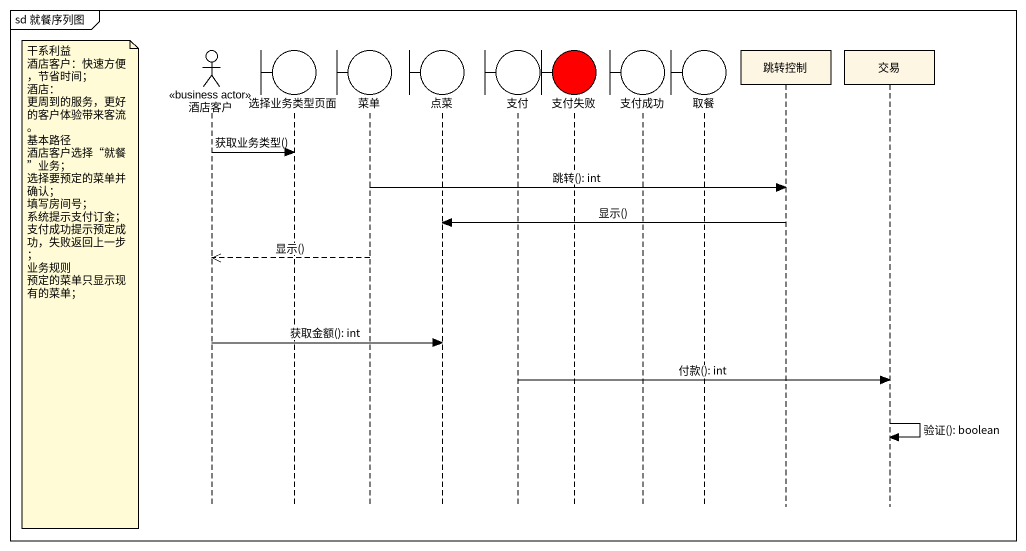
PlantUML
@startuml
mainframe sd 就餐序列图
hide footbox
actor 酒店客户 <<business actor>>
boundary 选择业务类型页面
boundary 菜单
boundary 点菜
boundary 支付
boundary 支付失败 #FF0000
boundary 支付成功
boundary 取餐
participant 跳转控制
participant 交易

酒店客户 -> 选择业务类型页面 : 获取业务类型()
菜单 -> 跳转控制 : 跳转(): int
跳转控制 -> 点菜 : 显示()
菜单 -->> 酒店客户 : 显示()
note left of 酒店客户
  干系利益
  酒店客户：快速方便，节省时间；
  酒店： 更周到的服务，更好的客户体验带来客流。
  基本路径
  酒店客户选择“就餐”业务；
  选择要预定的菜单并确认；
  填写房间号；
  系统提示支付订金；
  支付成功提示预定成功，失败返回上一步；
  业务规则
  预定的菜单只显示现有的菜单；
end note
酒店客户 -> 点菜 : 获取金额(): int
支付 -> 交易 : 付款(): int
交易 -> 交易 : 验证(): boolean
@enduml
